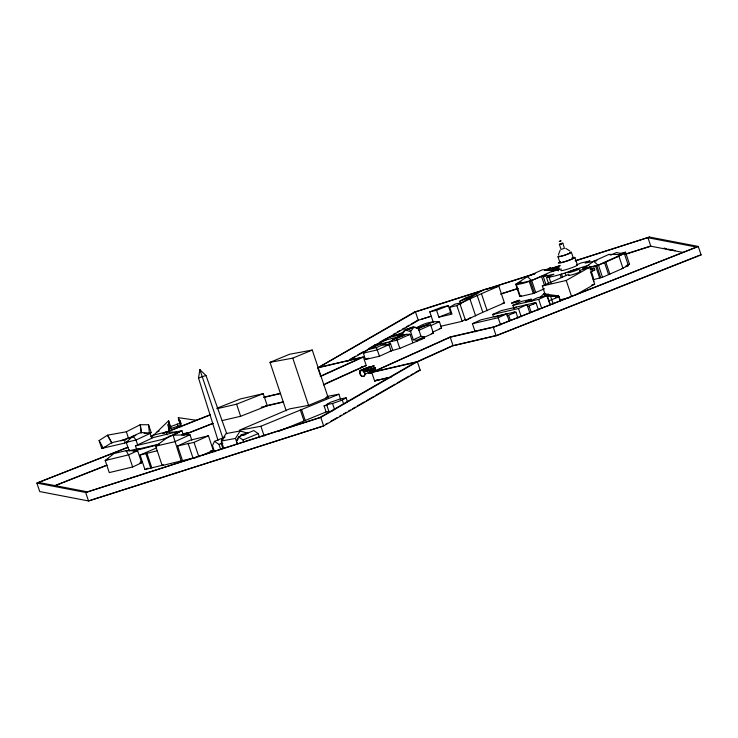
<?xml version="1.0" encoding="UTF-8"?>
<svg xmlns="http://www.w3.org/2000/svg" width="738" height="738" viewBox="0 0 738 738"><rect width="100%" height="100%" fill="white"/><g stroke="black" fill="none" stroke-linecap="round" stroke-linejoin="round"><path stroke-width="1.11" d="M374.812 371.435L374.821 368.308M560.52 243.771L559.339 244.343L561.037 249.416L564.432 248.355L562.826 243.18L561.221 243.531M169.279 431.841L169.463 428.935L168.043 424.682L169.057 423.704L168.633 420.752L151.991 436.785M218.042 440.438L198.504 377.994L199.897 369.729L205.976 375.485L226.797 433.861M144.205 433.317L149.39 433.335L151.189 432.625L148.55 424.756L140.257 424.719L126.336 431.785L107.48 435.18L99.113 440.54L101.743 448.409L124.547 443.132L125.229 439.553L135.81 435.383M225.164 436.933L214.5 441.352L212.461 445.586L214.546 451.813M259.647 437.763L258.254 433.612L253.78 430.586L238.522 436.905L236.474 441.139L237.516 444.258M223.835 448.575L221.317 441.038L225.976 433.593L240.118 430.974L248.023 433.215L245.846 433.621M221.317 441.038L235.468 438.418L240.118 430.974M562.808 243.226L560.981 243.9M575.769 294.868L594.68 284.158L590.704 272.257L591.286 271.446L593.232 277.257L593.832 281.612M402.625 335.172L402.081 333.558L405.116 329.397L413.621 327.432L418.271 328.115L421.001 336.288L424.119 336.869L424.525 338.078L399.839 348.364L390.051 351.214L391.075 350.974L388.954 344.618L382.155 344.775L387.238 342.469L390.559 343.659L392.681 350.015M413.621 327.432L410.586 331.593L413.317 339.766L416.435 340.347L424.119 336.869M237.018 440.54L238.254 438.842M240.099 436.306L241.335 434.608L246.271 433.695L244.582 435.143M415.669 362.662L453.114 345.698L496.111 335.753L701.1 254.914L698.268 246.437L493.279 327.275L450.272 337.22L371.767 372.487L374.609 380.965L391.288 377.1M697.964 255.911L496.111 335.753L493.279 327.275L698.268 246.437L649.486 237.046L575.123 260.782M560.142 250.228L558.491 254.592M402.081 333.558L405.522 330.154L413.206 326.676L418.271 328.115M540.391 297.146L543.86 293.752L548.675 294.351L549.081 295.569L557.827 296.667L555.649 297.174L558.555 295.855L560.17 300.698M151.733 438.289L150.109 433.446L140.912 432.431L132.997 436.112L126.235 442.357L129.067 450.835L136.678 449.008M570.096 252.258A7.057 0.701 -18.5 0 1 566.304 254.665A7.057 0.701 -18.5 0 1 558.039 256.575L558.334 256.344A7.057 0.701 -18.5 0 1 558.878 256.031M577.181 264.877L576.664 264.887L577.181 264.877A8.745 0.867 -18.5 0 1 577.337 265.163L576.968 265.459A8.745 0.867 -18.5 0 1 566.443 269.508A8.745 0.867 -18.5 0 1 561.258 270.062M548.657 269.185L550.17 267.829L555.52 269.121L553.97 269.776L557.633 268.927L558.306 270.938M559.321 241.437L561.101 240.837L559.349 241.474M561.978 243.485L561.24 243.808M150.939 436.592L152.618 435.282L165.902 432.09L176.502 432.127M380.753 343.973L367.902 349.563L363.354 353.115L365.476 359.471L379.452 356.242L391.075 350.974M402.893 335.984L384.48 340.236L387.515 337.875L391.933 335.873L403.003 333.308M412.782 342.506L410.042 334.323C402.708 333.742 395.66 337.617 389.95 341.842L391.943 340.947M416.859 327.884C423.335 323.392 431.546 321.214 439.414 321.75L441.545 328.115L432.828 332.063M561.267 268.946L551.489 271.704L557.633 268.927L555.271 269.85L542.504 269.73L527.31 276.602L515.742 284.333L519.773 296.381L521.462 295.993L520.336 296.501L516.305 284.453L517.43 283.945L515.742 284.333L520.77 282.054M583.417 268.577L593.693 261.28L608.887 254.407L621.654 254.527L598.066 265.2L583.417 268.577L586.489 267.184M407.542 329.701L409.369 328.41L411.592 328.336M373.022 366.426L372.487 366.574L373.041 366.389M368.576 370.439L369.166 370.255L368.585 370.458M125.229 439.553L111.65 442.699L103.283 448.049L99.113 440.54M433.298 322.34L429.784 311.86L436.555 310.292L438.852 317.146L451.988 314.102L449.7 307.257L454.839 304.185L462.025 302.525M460.872 304.111L459.894 301.178L465.143 298.051L477.91 293.06M449.7 307.257L456.887 305.587L483.584 289.702L498.833 286.178L504.423 302.912C491.213 308.632 478.344 314.001 465.54 320.532L459.94 303.798C472.744 297.276 485.613 291.897 498.833 286.178M440.466 326.325L462.145 321.316L465.577 319.268M465.54 320.532L470.678 317.469M331.989 411.297L329.019 411.841L326.593 404.581L330.421 402.311L340.2 398.944L346.14 397.837L347.524 401.989M326.593 404.581L332.534 403.474L342.303 400.107L346.14 397.837M534.653 273.697L414.359 312.091L317.81 367.856L320.292 375.273M323.392 384.922L366.233 365.513L363.391 357.035L317.81 367.856L415.485 311.934L483.473 290.237M349.517 359.655L355.485 356.205M357.478 355.061L363.447 351.611M368.419 348.733L374.397 345.283M379.369 342.414L385.347 338.963M393.308 334.36L395.3 333.216M397.284 332.063L400.273 330.338M402.265 329.194L404.258 328.041M406.241 326.888L409.23 325.163M411.223 324.019L417.191 320.569L431.481 316.215M347.718 361.186L418.317 320.412L415.485 311.934L414.359 312.091M127.969 447.403L36.9 483.086L85.673 492.477L319.683 417.588L415.143 362.45L417.348 361.666L420.19 370.144L323.641 425.909L88.514 500.954L39.732 491.563L36.9 483.086L127.646 447.302M325.504 424.341L327.488 423.197M330.476 421.472L337.432 417.45M339.425 416.306L341.408 415.153M343.401 414.009L346.38 412.284M348.373 411.131L350.356 409.987M352.349 408.834L355.329 407.118M357.321 405.965L364.286 401.942M366.269 400.799L373.234 396.776M375.218 395.623L395.107 384.138M397.099 382.994L409.027 376.103M411.02 374.95L413.003 373.806M414.996 372.653L417.976 370.928M545.114 294.324L542.329 285.993L566.221 280.468L589.671 267.193L590.658 270.154L594.164 268.171L594.763 269.96L590.704 272.257M183.356 435.236L187.498 432.736L188.172 434.756M184.279 434.747L187.498 432.736L183.116 433.787M175.063 434.304L181.889 430.641L183.107 434.276L182.517 434.673A39.594 3.93 -18.5 0 1 181.852 435.069M169.897 436.582L181.889 430.641L153.495 437.477L135.488 445.853L136.705 449.488L158.55 444.23M128.246 441.425L126.235 442.357L136.023 440.005L150.109 433.446M108.209 459.101L105.211 460.494L109.261 472.606L132.656 466.979L141.65 462.791L137.6 450.678L125.995 450.669L113.901 453.575L105.211 460.494L128.596 454.866L137.6 450.678L135.552 451.167M126.318 451.204L129.445 449.746M133.144 451.149L159.187 444.479M136.705 449.488L138.855 448.483M158.744 444.793L155.7 446.186L162.185 465.558L193.033 458.049M162.185 465.558L163.402 465.005L144.943 469.562L140.082 455.023L156.438 447.984M140.082 455.023L157.48 450.715M189.989 434.747L174.768 441.711L155.7 446.186L169.389 436.047L173.052 435.189L189.989 434.747L191.788 440.134M182.461 460.53L177.6 446.001L190.386 440.152L208.439 435.78L213.3 450.309L201.972 455.494M195.985 457.588L193.079 458.27L188.208 443.732L189.223 443.27L177.6 446.001M188.208 443.732L194.029 442.366L208.439 435.78M144.943 469.562L148.034 468.15M205.976 375.485L198.504 377.994M172.609 435.42L175.017 434.331M384.48 340.236L386.398 339.369M375.291 347.432L374.507 345.209L386.509 339.766M396.186 335.384L404.184 331.759M416.352 327.838L419.405 326.464L418.372 326.694M550.17 267.829L544.506 270.394L551.36 270.468M417.477 328.373L423.289 325.744L430.669 324.978L433.409 333.161L424.442 337.22M365.292 352.238L363.354 353.115L377.321 349.886L388.954 344.618L383.114 344.784M423.861 325.882L433.649 321.676M367.902 349.563L376.454 347.589L383.179 344.535M521.129 282.045L517.034 283.899L531.683 280.514L555.271 269.85L552.504 270.486L558.777 267.599L559.45 269.601M392.985 339.48L396.518 338.659L406.195 334.277M418.114 328.871L426.822 324.932M418.723 330.393L430.669 324.978M387.92 344.858L390.559 343.659M430.697 325.707L439.414 321.75L437.265 322.248M516.305 284.453C527.329 283.77 536.434 277.405 546.876 274.997L543.297 276.612L545.982 284.647M320.255 376.288L360.817 357.912M320.55 376.445L363.391 357.035L320.024 367.072M365.476 359.471L368.391 358.161M548.537 283.53L546.517 277.497L553.887 274.167L543.297 276.612M551.028 283.226L549.007 277.202L550.244 276.639L546.517 277.497M577.088 264.748L580.935 263.005L589.948 260.92L585.142 263.097L596.931 260.717M413.317 339.766L421.001 336.288M549.007 277.202C562.817 274.693 575.474 268.807 588.933 265.283M325.172 383.815L363.649 366.389L361.445 366.897M649.486 237.046L575.594 260.837M542.329 285.993L568.205 274.61M586.35 267.174L582.559 269.195L598.463 265.237L618.951 256.271L622.983 268.328L602.494 277.294L593.131 279.72M360.956 369.941C402.367 356.897 331.546 380.697 373.087 366.048M361.057 370.245L365.753 368.114M520.336 296.501L533.297 293.512L544.524 288.733M618.887 255.164L625.501 252.202L629.532 264.25L626.645 265.56M363.437 371.103L375.125 367.819L375.633 369.332L371.97 371.482L369.092 372.146M622.983 268.328L621.627 268.641L628.389 265.579L624.348 253.531L617.595 256.584L618.951 256.271M475.171 331.869L472.431 323.687L481.001 319.803L506.738 313.853L509.137 321.012M493.427 316.528L492.744 314.48L501.314 310.597L534.93 302.792L532.605 303.844L536.102 303.041L538.417 309.951M513.971 308.401L512.947 305.329L521.517 301.445L531.24 299.194L531.923 301.242M363.779 371.703A3.21 2.297 65.6 0 1 363.068 376.565A3.21 2.297 65.6 0 1 359.757 372.275A3.21 2.297 65.6 0 1 363.779 371.703L369.821 370.218L375.125 367.819M531.24 299.194L525.576 301.759L531.84 300.311L537.504 297.746L547.255 295.495L550.336 304.702M493.519 326.943L450.143 336.98L371.767 372.487L415.143 362.45M494.617 316.934L514.737 311.943L512.458 312.977L515.954 312.165L517.938 318.087M514.395 307.967L516.332 307.091M472.431 323.687L498.168 317.737L506.738 313.853M492.744 314.48L518.482 308.53L527.052 304.646L529.792 312.829M512.947 305.329L538.685 299.379L547.255 295.495M548.399 299.923L547.116 296.455L549.081 295.569M506.941 315.864L515.954 312.165M527.384 306.602L536.102 303.041M560.373 300.689L559.072 296.814L548.712 300.79L550.013 304.665M377.736 379.544L374.609 380.965L388.216 377.542M417.45 361.555L451.933 345.928M553.97 269.776L555.52 269.121M286.224 410.789L270.016 362.349L289.517 354.268L312.257 350.061L328.069 397.293L308.567 405.365L289.647 408.87L239.306 430.254L260.883 426.26L338.88 394.23L340.707 399.682M270.016 362.349L292.765 358.133L312.257 350.061M214.5 441.352L218.974 444.387L222.867 443.151M329.12 411.38L326.113 411.933L324.093 405.872L327.967 404.267M238.522 436.905L242.986 439.94L258.254 433.612M278.023 431.573L326.113 411.933M135.488 445.853L163.891 439.027L169.758 436.647M163.891 439.027L166.917 437.819M101.743 448.409L105.663 446.859M120.977 440.826L128.384 437.902L133.606 436.693M124.547 443.132L127.656 441.914M157.166 431.804L159.27 430.974M169.786 426.822L180.349 423.178M216.99 408.188L240.431 398.944L263.235 393.668L267.285 405.78L240.643 416.287L222.184 420.559M217.046 408.695L236.594 404.175L263.235 393.668M162.886 433.409L209.86 414.876M164.436 433.031L210.551 414.839M55.747 485.253L105.931 465.466M187.074 433.464L212.692 423.354M54.667 485.908L107.213 465.189M186.576 433.889L213.383 423.317M429.784 311.86L441.555 307.257L448.326 305.698L450.955 313.558M436.555 310.292L448.326 305.698M459.894 301.178L472.652 296.187M438.852 317.146L450.614 312.552M368.253 368.502L368.188 368.271M366.601 369.913L366.334 369.987M418.714 370.67L420.19 370.144M361.472 370.07L361.5 370.125M364.507 366.094L366.233 365.513M561.203 243.918L559.422 244.37M579.348 270.542L589.671 267.193M544.496 270.551L549.967 268.807M552.153 268.115L559.81 265.671M485.669 289.536L535.022 273.78M551.47 268.531L560.243 265.735M421.564 319.167L430.319 316.381M501.406 293.687L517.808 288.457M624.985 254.25L650.141 246.224M500.567 294.158L518.113 288.558M625.584 254.259L650.815 246.215L683.406 252.479M169.463 428.935L180.367 425.457L178.319 417.662L196.299 420.263M561.24 243.614L561.969 243.448M560.723 243.974L560.225 244.084M591.793 284.988L594.68 284.158M699.043 255.486L701.1 254.914M590.234 269.158L594.164 268.171L590.492 269.093M592.042 270.634L594.763 269.96M174.214 432.938L176.447 432.403M140.1 462.154L142.296 461.619M139.611 463.279L141.65 462.791M210.395 450.992L213.3 450.309M552.264 269.102L558.777 267.599M620.077 253.448L625.501 252.202M619.763 254.296L621.903 253.798L616.553 252.507L610.889 255.071L608.887 254.407M620.686 254.37L624.348 253.531M619.809 254.951L621.654 254.527M627.365 264.748L629.532 264.25M625.639 266.215L628.389 265.579M502.246 303.41L504.423 302.912M546.498 294.859L548.675 294.351L544.745 296.132L543.86 293.752M556.572 296.307L558.555 295.855L549.81 294.748M387.515 337.875L403.013 334.286M408.003 334.803L410.042 334.323L397.099 340.19L374.507 345.209M559.847 299.886L569.616 297.626M439.396 328.613L441.545 328.115M431.361 333.631L433.409 333.161M421.481 338.788L424.525 338.078M496.351 335.421L453.114 345.698L450.143 336.98M366.186 367.976L373.188 366.352M368.197 369.747L366.094 369.904M370.208 369.277L375.227 368.114L369.923 370.522L363.899 371.915M263.936 397.145L280.477 393.326M374.351 371.611L417.348 361.666L320.809 417.431L85.673 492.477L88.514 500.954L323.641 425.909L320.809 417.431L319.683 417.588M263.89 397.431L280.569 393.575M364.747 374.332L370.328 371.731L369.821 370.218M265.671 405.882L283.318 401.804M149.141 433.105L151.189 432.625M261.169 407.191L283.41 402.053M326.86 396.454L338.88 394.23M325.836 397.699L328.069 397.293M324.093 405.872L327.1 405.319M224.232 437.772L222.258 438.141L221.188 443.464L222.922 448.658M547.116 296.455L550.382 295.855L559.072 296.814M572.31 257.996L572.411 257.977A7.057 0.701 -18.5 0 1 566.922 260.901A7.057 0.701 -18.5 0 1 560.52 261.972M513.399 308.124L513.906 308.069M178.744 420.614L180.146 420.817L181.216 424.009M668.896 249.693L675.224 250.662L668.028 249.121M696.202 247.009L647.973 237.737L650.815 246.215M666.063 248.66L663.923 248.245L665.98 248.688M38.957 482.514L87.185 491.785M241.335 434.608L243.586 435.051M565.723 248.355L569.671 250.837M405.522 330.154L410.586 331.593L409.369 328.41M593.693 261.28L598.066 265.2M527.31 276.602L531.683 280.514L535.779 292.691M370.328 370.338L372.155 372.644M132.997 436.112L136.023 440.005L137.637 444.848M125.995 450.669L128.596 454.866L132.656 466.979M372.57 372.459L372.266 371.546A1.707 1.181 77 0 1 374.101 370.716L374.627 371.574M372.266 371.546L372.791 372.404M111.964 443.16L107.48 435.18L111.65 442.699M165.902 432.09L167.148 434.793M396.518 338.659L399.839 348.364M376.454 347.589L379.452 356.242M550.382 295.855L553.223 303.927M605.852 262.202L609.883 274.25M604.505 262.507L608.536 274.564M598.463 265.237L602.494 277.294M596.774 265.634L600.806 277.682M595.649 266.141L599.68 278.189M583.186 267.405L583.859 269.416M574.893 257.479L577.402 264.97M571.36 252.23L573.297 258.014M565.225 273.18L565.898 275.191M566.221 280.468L571.443 296.076M557.983 256.732L559.921 262.516M561.507 274.038L562.513 277.054M560.28 274.601L561.286 277.608M541.461 276.243L544.487 285.283M538.685 299.379L541.766 308.585M530.391 280.947L534.423 293.004M529.266 281.464L533.297 293.512M529.128 306.196L531.111 312.119M518.482 308.53L521.222 316.713M508.685 315.458L510.345 320.393M498.168 317.737L500.567 324.895M481.554 294.01L487.154 310.735M477.043 295.052L482.643 311.777M470.041 299.222L475.641 315.947M456.887 305.587L462.145 321.316M416.435 340.347L416.841 341.565M374.101 370.716L374.406 371.62M342.303 400.107L343.696 404.258M332.534 403.474L334.618 409.71M292.765 358.133L308.567 405.365M301.584 409.682L305.237 420.586M300.329 409.922L303.973 420.817M260.883 426.26L264.167 436.066M236.594 404.175L240.643 416.287M242.986 439.94L243.688 442.016M235.468 438.418L237.267 443.806M223.245 439.239L199.897 369.729L200.515 371.629M218.974 444.387L220.708 449.571M194.029 442.366L198.891 456.905M178.319 417.662L180.478 424.119M177.148 423.926L178.153 426.933M168.633 420.752L171.511 429.368M169.057 423.704L170.672 428.547M181.244 461.084L173.052 435.189M146.908 453.197L151.779 467.726M145.893 453.658L150.764 468.196M126.336 431.785L128.384 437.902M141.392 431.416L140.257 424.719L141.096 433.298M180.146 420.817L181.031 426.905M168.043 424.682L169.067 431.795M148.55 424.756L149.39 433.335M360.172 372.09A3.21 2.297 65.6 0 1 364.009 371.306A3.21 2.297 65.6 0 1 363.871 376.279A3.21 2.297 65.6 0 1 360.144 372.856M372.017 370.651A3.21 2.297 65.6 0 1 368.52 372.579M367.081 369.71A3.21 2.297 65.6 0 1 367.109 368.945M367.635 367.709A3.21 2.297 65.6 0 1 371.565 369.074M371.601 370.836A3.21 2.297 65.6 0 1 368.114 372.764M366.675 369.895A3.21 2.297 65.6 0 1 366.887 368.446M367.229 367.893A3.21 2.297 65.6 0 1 368.899 367.33M369.544 367.561A3.21 2.297 65.6 0 1 371.159 369.258M570.059 252.451A6.181 0.609 -18.5 0 1 565.105 254.988A6.181 0.609 -18.5 0 1 559.007 256.197M572.19 257.746A8.745 0.867 -18.5 0 1 572.753 258.844A8.745 0.867 -18.5 0 1 561.037 262.793A8.745 0.867 -18.5 0 1 560.465 261.686M579.727 271.298A6.402 0.637 -18.5 0 1 574.93 273.918A6.402 0.637 -18.5 0 1 569.21 274.84M511.628 303.078C520.475 302.036 524.672 297.229 511.628 303.078M513.104 302.626L518.648 300.827L513.104 302.626M373.096 368.391L373.659 368.225L373.096 368.391M569.635 272.46A6.402 0.637 -18.5 0 0 579.644 268.789A6.402 0.637 -18.5 0 0 571.839 270.597A6.402 0.637 -18.5 0 0 569.635 272.46"/></g></svg>
